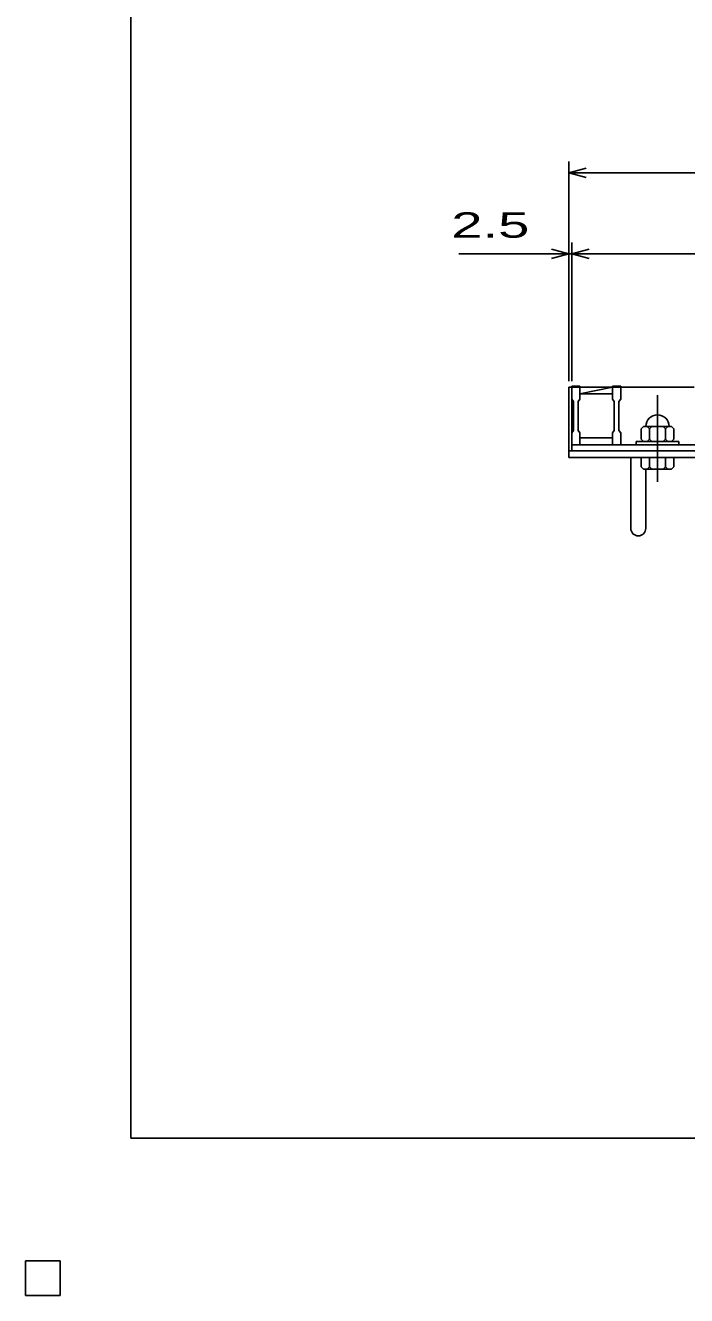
# Model space of a CAD drawing. Units: millimetres, scale not verified. Extents: x -1820 to 1731, y -1282 to 1054.
# Drawn here: x -1820 to -1249, y -1282 to -185 of the extents above; entities that cross this region are included whole.
import ezdxf
from ezdxf.enums import TextEntityAlignment as Align

# ---------------------------------------------------------------- set-up
doc = ezdxf.new("R2010")
doc.units = ezdxf.units.MM
doc.header["$LTSCALE"] = 10
doc.linetypes.add('CHAIN', pattern=[18.5, 12, -1.5, 3.5, -1.5])
for name, color, linetype, lineweight in [('0_2', 150, 'Continuous', 25), ('16', 3, 'Continuous', 25), ('19', 6, 'Continuous', 25), ('22', 4, 'Continuous', 25)]:
    doc.layers.add(name, color=color, linetype=linetype, lineweight=lineweight)
doc.styles.add('ベクトル', font='')
doc.styles.get('ベクトル').set_extended_font_data('ベクトル')

msp = doc.modelspace()

# ---------------------------------------------------------------- linework, layer by layer
at = {"layer": '0_2'}
for p, q in [((-1729, -1146.5), (-1729, 1053.5)), ((1731, -1146.5), (-1729, -1146.5))]:
    msp.add_line(p, q, dxfattribs=at)
at = {"layer": '16'}
for p, q in [((-1348, -497.5), (-1348, -496.8)), ((-1348, -496.8), (-1341, -496.8)), ((-1348, -497.5), (-1348, -508)), ((-1341, -497.5), (-1348, -497.5)), ((-1348, -497.5), (-1348, -541.5)), ((-1341, -496.8), (-1341, -497.5)), ((-1341, -508), (-1341, -497.5)), ((-1341, -497.5), (-1312.7, -497.5)), ((-1341, -503.5), (-1312.7, -497.5)), ((-1341, -503.5), (-1312.7, -503.5)), ((-1312.7, -497.5), (-1312.7, -496.8)), ((-1312.7, -496.8), (-1305.7, -496.8)), ((-1312.7, -497.5), (-1312.7, -508)), ((-1305.7, -497.5), (-1312.7, -497.5)), ((-1305.7, -496.8), (-1305.7, -497.5)), ((-1305.7, -508), (-1305.7, -497.5)), ((-1305.7, -497.5), (-1242.1, -497.5)), ((-1348, -508), (-1346.5, -510)), ((-1346.5, -510), (-1346.5, -535)), ((-1342.5, -510), (-1341, -508)), ((-1342.5, -535), (-1342.5, -510)), ((-1312.7, -508), (-1311.2, -510)), ((-1311.2, -510), (-1311.2, -535)), ((-1307.2, -510), (-1305.7, -508)), ((-1307.2, -535), (-1307.2, -510)), ((-1346.5, -535), (-1348, -537)), ((-1348, -537), (-1348, -547.5)), ((-1341, -537), (-1342.5, -535)), ((-1341, -547.5), (-1341, -537)), ((-1311.2, -535), (-1312.7, -537)), ((-1312.7, -537), (-1312.7, -547.5)), ((-1305.7, -537), (-1307.2, -535)), ((-1305.7, -547.5), (-1305.7, -537)), ((-1285.9, -531.5), (-1287.9, -533.5)), ((-1287.9, -542.5), (-1287.9, -533.5)), ((-1285.9, -531.5), (-1261.9, -531.5)), ((-1280.9, -533.5), (-1282.9, -531.5)), ((-1280.9, -533.5), (-1278.9, -531.5)), ((-1280.9, -542.5), (-1280.9, -533.5)), ((-1266.9, -533.5), (-1268.9, -531.5)), ((-1266.9, -533.5), (-1264.9, -531.5)), ((-1266.9, -542.5), (-1266.9, -533.5)), ((-1259.9, -533.5), (-1261.9, -531.5)), ((-1259.9, -542.5), (-1259.9, -533.5)), ((-1348, -547.5), (-1341, -547.5)), ((-1348, -547.5), (-353, -547.5)), ((-1348, -552.5), (-1348, -547.5)), ((-1341, -541.5), (-1312.7, -541.5)), ((-1312.7, -547.5), (-1305.7, -547.5)), ((-1305.7, -547.5), (-1242.1, -547.5)), ((-1292.4, -547.5), (-1292.4, -544.5)), ((-1292.4, -544.5), (-1255.4, -544.5)), ((-1292.4, -547.5), (-1255.4, -547.5)), ((-1287.9, -542.5), (-1285.9, -544.5)), ((-1282.9, -544.5), (-1280.9, -542.5)), ((-1280.9, -542.5), (-1278.9, -544.5)), ((-1268.9, -544.5), (-1266.9, -542.5)), ((-1266.9, -542.5), (-1264.9, -544.5)), ((-1261.9, -544.5), (-1259.9, -542.5)), ((-1255.4, -547.5), (-1255.4, -544.5)), ((-1348, -552.5), (-353, -552.5)), ((-1790, -1252.5), (-1820, -1252.5)), ((-1820, -1252.5), (-1820, -1282.5)), ((-1790, -1252.5), (-1820, -1252.5)), ((-1820, -1252.5), (-1820, -1282.5)), ((-1790, -1252.5), (-1820, -1252.5)), ((-1820, -1252.5), (-1820, -1282.5)), ((-1790, -1252.5), (-1820, -1252.5)), ((-1820, -1252.5), (-1820, -1282.5)), ((-1790, -1252.5), (-1820, -1252.5)), ((-1820, -1252.5), (-1820, -1282.5)), ((-1790, -1282.5), (-1790, -1252.5)), ((-1790, -1282.5), (-1790, -1252.5)), ((-1790, -1282.5), (-1790, -1252.5)), ((-1790, -1282.5), (-1790, -1252.5)), ((-1790, -1282.5), (-1790, -1252.5)), ((-1820, -1282.5), (-1790, -1282.5)), ((-1820, -1282.5), (-1790, -1282.5)), ((-1820, -1282.5), (-1790, -1282.5)), ((-1820, -1282.5), (-1790, -1282.5)), ((-1820, -1282.5), (-1790, -1282.5))]:
    msp.add_line(p, q, dxfattribs=at)
at = {"layer": '16', "linetype": 'CHAIN'}
msp.add_line((-1273.9, -579.5), (-1273.9, -504.5), dxfattribs=at)
at = {"layer": '16'}
msp.add_arc((-1273.9, -531.5), 10, 0, 180, dxfattribs=at)
at = {"layer": '19'}
for p, q in [((-1350.5, -552.5), (-1350.5, -497.5)), ((-1350.5, -497.5), (-1348, -497.5)), ((-1350.5, -552.5), (-350.5, -552.5)), ((-1350.5, -558.5), (-1350.5, -552.5)), ((-350.5, -558.5), (-1350.5, -558.5)), ((-1297, -619.61), (-1297, -558.5)), ((-1287.9, -558.5), (-1287.9, -566.5)), ((-1259.9, -558.5), (-1287.9, -558.5)), ((-1280.9, -558.5), (-1280.9, -566.5)), ((-1266.9, -558.5), (-1266.9, -566.5)), ((-1259.9, -566.5), (-1259.9, -558.5)), ((-1287.9, -566.5), (-1285.9, -568.5)), ((-1285.9, -568.5), (-1261.9, -568.5)), ((-1284, -619.61), (-1284, -568.5)), ((-1280.9, -566.5), (-1282.9, -568.5)), ((-1278.9, -568.5), (-1280.9, -566.5)), ((-1266.9, -566.5), (-1268.9, -568.5)), ((-1264.9, -568.5), (-1266.9, -566.5)), ((-1261.9, -568.5), (-1259.9, -566.5))]:
    msp.add_line(p, q, dxfattribs=at)
msp.add_arc((-1290.5, -619.61), 6.5, 180, 0, dxfattribs=at)
at = {"layer": '22'}
for p, q in [((-1350.5, -492.5), (-1350.5, -302.5)), ((-1350.5, -312.5), (-1335.5, -308.5)), ((-1335.5, -316.5), (-1350.5, -312.5)), ((-1350.5, -312.5), (-350.5, -312.5)), ((-1350.5, -492.5), (-1350.5, -372.5)), ((-1348, -492.5), (-1348, -372.5)), ((-1445.5, -382.5), (-1350.5, -382.5)), ((-1350.5, -382.5), (-1365.5, -378.5)), ((-1365.5, -386.5), (-1350.5, -382.5)), ((-1350.5, -382.5), (-1348, -382.5)), ((-1348, -382.5), (-1333, -378.5)), ((-1333, -386.5), (-1348, -382.5)), ((-1348, -382.5), (-353, -382.5))]:
    msp.add_line(p, q, dxfattribs=at)
at = {"layer": '22', "color": 2}
for p, q in [((-1790, -1252.5), (-1820, -1252.5)), ((-1820, -1252.5), (-1820, -1282.5)), ((-1790, -1252.5), (-1820, -1252.5)), ((-1820, -1252.5), (-1820, -1282.5)), ((-1790, -1252.5), (-1820, -1252.5)), ((-1820, -1252.5), (-1820, -1282.5)), ((-1790, -1282.5), (-1790, -1252.5)), ((-1790, -1282.5), (-1790, -1252.5)), ((-1790, -1282.5), (-1790, -1252.5)), ((-1820, -1282.5), (-1790, -1282.5)), ((-1820, -1282.5), (-1790, -1282.5)), ((-1820, -1282.5), (-1790, -1282.5))]:
    msp.add_line(p, q, dxfattribs=at)

# ---------------------------------------------------------------- texts
at = {"layer": '22', "color": 2, "style": 'ベクトル', "width": 1.65}
msp.add_text(' 2.5 ', height=21.99, dxfattribs=at).set_placement((-1465.5, -357.5), align=Align.MIDDLE_LEFT)

doc.saveas('drawing.dxf')
